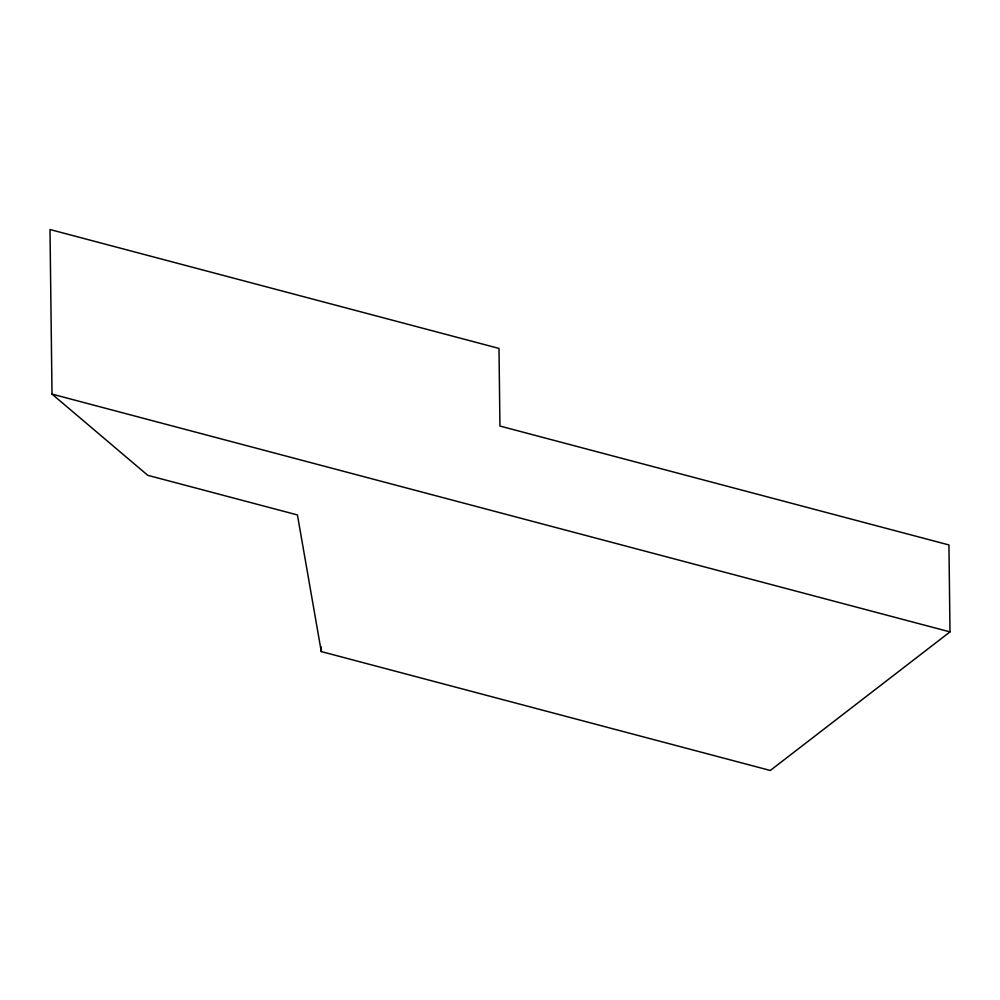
<?xml version="1.0" encoding="UTF-8"?>
<svg xmlns="http://www.w3.org/2000/svg" width="1000" height="1000" viewBox="0 0 1000 1000"><rect width="100%" height="100%" fill="white"/><g stroke="black" fill="none" stroke-linecap="round" stroke-linejoin="round"><path stroke-width="1.5" d="M950 631.9L770.288 770.475L321.287 651.575L297.425 514.938L147.762 475.312L52.013 394.1L50 229.525L499 348.425L499.938 426.05L948.938 544.95L950 631.9L52.013 394.1M321.238 646.912L321.287 651.575"/></g></svg>
